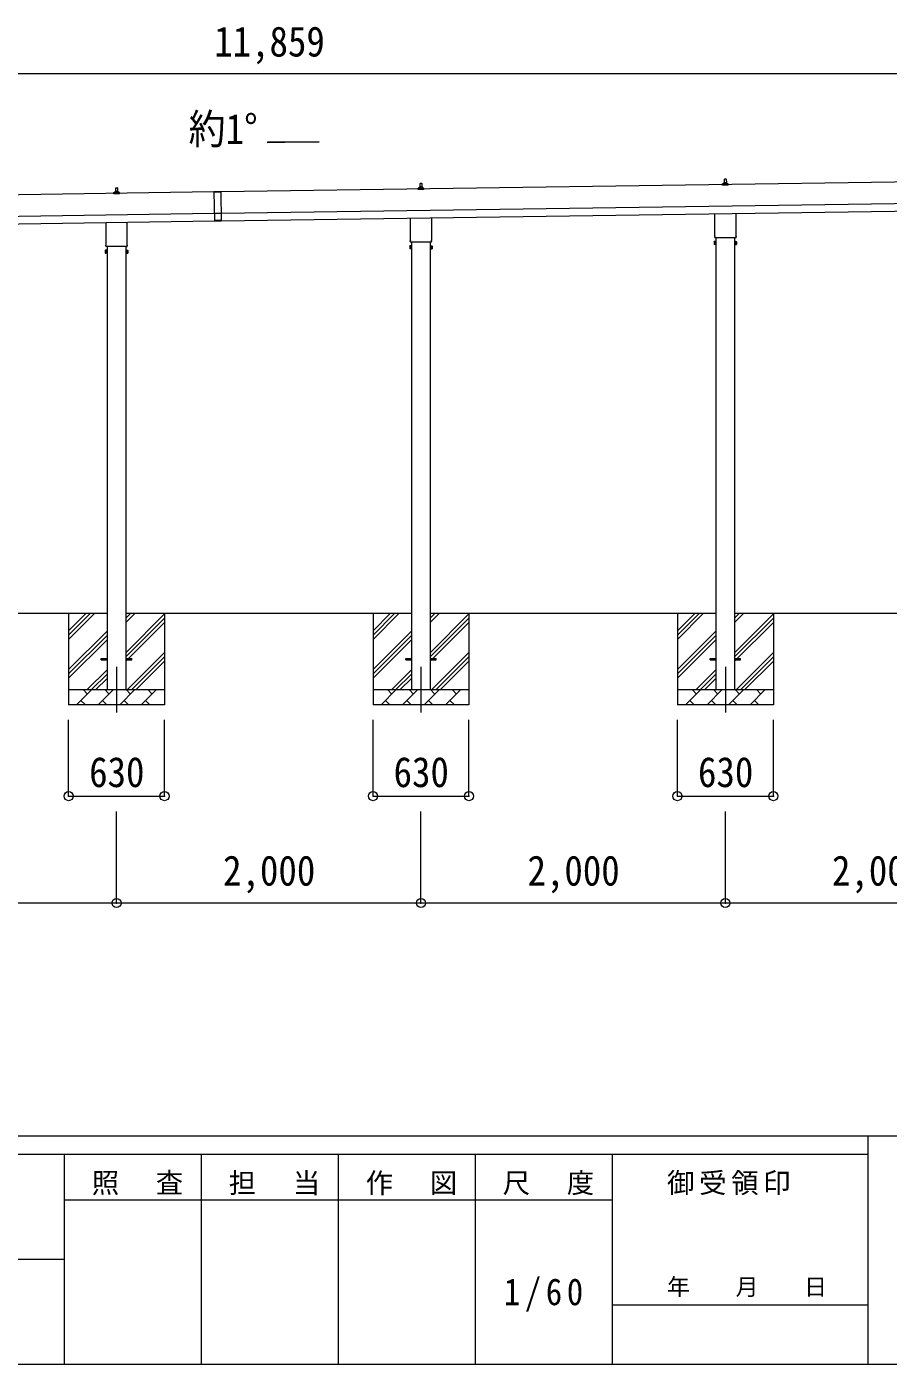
# Model space of a CAD drawing. Units: millimetres at full size, sheet at 1:60. Extents: x -16864 to 16864, y -11640 to 11640.
# Drawn here: x 5156 to 10816, y -11640 to -2858 of the extents above; entities that cross this region are included whole.
import ezdxf
from ezdxf.enums import TextEntityAlignment as Align

# ---------------------------------------------------------------- set-up
doc = ezdxf.new("R2010")
doc.units = ezdxf.units.MM
doc.header["$LTSCALE"] = 60
doc.header["$PDMODE"] = 32
doc.header["$PDSIZE"] = 60
doc.linetypes.add('CHAIN1', pattern=[8, 5, -1, 1, -1])
for name, color, linetype, lineweight in [('0-1_Defpoints', 7, 'CHAIN1', 9), ('0-2_TEXT1', 4, 'Continuous', 9), ('0-3_SHAPE', 7, 'Continuous', 9), ('0-7_PARTS2', 7, 'Continuous', 9), ('0-8_TABLE1', 6, 'Continuous', 9), ('F-0', 7, 'Continuous', 9)]:
    doc.layers.add(name, color=color, linetype=linetype, lineweight=lineweight)
doc.styles.add('ＭＳ ゴシック', font='')
doc.styles.get('ＭＳ ゴシック').set_extended_font_data('MS Gothic')

msp = doc.modelspace()

# ---------------------------------------------------------------- linework, layer by layer
at = {"layer": '0-1_Defpoints'}
for p, q in [((5745.59, -7060.72), (5745.59, -7409.72)), ((7745.59, -7060.72), (7745.59, -7409.72)), ((9745.59, -7060.72), (9745.59, -7409.72))]:
    msp.add_line(p, q, dxfattribs=at)
at = {"layer": '0-2_TEXT1'}
for p, q in [((7076.42, -3614.89), (6740.42, -3619.69)), ((12641.27, -3853.66), (6430.65, -3942.39)), ((9739.9, -3882.18), (9740.62, -3858.65)), ((9741.62, -3857.68), (9750.17, -3857.68)), ((9751.17, -3858.65), (9751.9, -3882.18)), ((6385.66, -3943.03), (850.19, -4022.11)), ((5727.65, -3954.82), (5727.65, -3947.11)), ((5728.03, -3946.32), (5763.76, -3946.32)), ((5728.41, -3946.14), (5735.13, -3944.51)), ((5735.51, -3944.32), (5756.28, -3944.32)), ((5735.9, -3943.53), (5735.9, -3939.32)), ((5736.9, -3939.32), (5754.9, -3939.32)), ((5739.9, -3939.32), (5740.62, -3915.8)), ((5741.62, -3914.82), (5750.17, -3914.82)), ((5751.17, -3915.8), (5751.9, -3939.32)), ((5755.9, -3943.53), (5755.9, -3939.32)), ((5763.38, -3946.14), (5756.66, -3944.51)), ((5764.15, -3954.82), (5764.15, -3947.11)), ((6385.64, -3942.03), (6430.64, -3941.39)), ((6385.64, -3942.03), (6388.39, -4134.51)), ((6430.65, -3942.39), (6385.66, -3943.03)), ((6430.64, -3941.39), (6433.39, -4133.87)), ((7727.65, -3926.25), (7727.65, -3918.54)), ((7764.15, -3926.25), (7727.65, -3926.25)), ((7728.03, -3917.75), (7763.76, -3917.75)), ((7728.41, -3917.56), (7735.13, -3915.94)), ((7735.51, -3915.75), (7756.28, -3915.75)), ((7735.9, -3914.96), (7735.9, -3910.75)), ((7736.9, -3910.75), (7754.9, -3910.75)), ((7739.9, -3910.75), (7740.62, -3887.23)), ((7741.62, -3886.25), (7750.17, -3886.25)), ((7751.17, -3887.23), (7751.9, -3910.75)), ((7755.9, -3914.96), (7755.9, -3910.75)), ((7763.38, -3917.56), (7756.66, -3915.94)), ((7764.15, -3926.25), (7764.15, -3918.54)), ((9727.65, -3897.68), (9727.65, -3889.97)), ((9764.15, -3897.68), (9727.65, -3897.68)), ((9728.03, -3889.18), (9763.76, -3889.18)), ((9728.41, -3888.99), (9735.13, -3887.36)), ((9735.51, -3887.18), (9756.28, -3887.18)), ((9735.9, -3886.39), (9735.9, -3882.18)), ((9736.9, -3882.18), (9754.9, -3882.18)), ((9755.9, -3886.39), (9755.9, -3882.18)), ((9763.38, -3888.99), (9756.66, -3887.36)), ((9764.15, -3897.68), (9764.15, -3889.97)), ((5764.15, -3954.82), (5727.65, -3954.82)), ((6432.65, -4082.37), (12643.27, -3993.65)), ((852.19, -4162.09), (6387.66, -4083.01)), ((6432.67, -4083.37), (6387.67, -4084.01)), ((6433.37, -4132.37), (12643.99, -4043.64)), ((7677.29, -4260.24), (7677.29, -4114.6)), ((7813.89, -4112.65), (7813.89, -4260.24)), ((9677.29, -4231.67), (9677.29, -4086.03)), ((9813.89, -4084.07), (9813.89, -4231.67)), ((852.91, -4212.09), (6388.37, -4133.01)), ((5677.29, -4288.81), (5677.29, -4143.17)), ((5813.89, -4141.22), (5813.89, -4288.81)), ((6433.32, -4128.87), (6388.32, -4129.51)), ((6433.39, -4133.87), (6388.39, -4134.51)), ((5675.59, -4297.58), (5675.59, -4292.08)), ((5813.53, -4301.08), (5677.65, -4301.08)), ((5683.09, -4301.08), (5683.09, -7210.72)), ((5808.09, -7210.72), (5808.09, -4301.08)), ((5815.59, -4292.08), (5815.59, -4297.58)), ((7671.59, -4298.51), (7672.35, -4297.19)), ((7671.59, -4298.51), (7671.59, -4315.51)), ((7678.59, -4302.1), (7672.35, -4302.1)), ((7675.59, -4269.01), (7675.59, -4263.51)), ((7813.53, -4272.51), (7677.65, -4272.51)), ((7683.09, -4272.51), (7683.09, -7210.72)), ((7808.09, -7210.72), (7808.09, -4272.51)), ((7812.59, -4302.1), (7818.83, -4302.1)), ((7815.59, -4263.51), (7815.59, -4269.01)), ((7819.59, -4298.51), (7818.83, -4297.19)), ((7819.59, -4298.51), (7819.59, -4315.51)), ((9671.59, -4269.94), (9672.35, -4268.62)), ((9671.59, -4269.94), (9671.59, -4286.94)), ((9671.59, -4286.94), (9672.35, -4288.25)), ((9678.59, -4273.53), (9672.35, -4273.53)), ((9678.59, -4283.35), (9672.35, -4283.35)), ((9678.59, -4288.25), (9672.35, -4288.25)), ((9675.59, -4240.44), (9675.59, -4234.94)), ((9813.53, -4243.94), (9677.65, -4243.94)), ((9681.09, -4287.64), (9678.59, -4287.64)), ((9683.09, -4243.94), (9683.09, -7210.72)), ((9808.09, -7210.72), (9808.09, -4243.94)), ((9810.09, -4287.64), (9812.59, -4287.64)), ((9812.59, -4273.53), (9818.83, -4273.53)), ((9812.59, -4283.35), (9818.83, -4283.35)), ((9812.59, -4288.25), (9818.83, -4288.25)), ((9815.59, -4234.94), (9815.59, -4240.44)), ((9819.59, -4269.94), (9818.83, -4268.62)), ((9819.59, -4286.94), (9818.83, -4288.25)), ((9819.59, -4269.94), (9819.59, -4286.94)), ((5671.59, -4327.08), (5672.35, -4325.77)), ((5671.59, -4327.08), (5671.59, -4344.08)), ((5671.59, -4344.08), (5672.35, -4345.4)), ((5678.59, -4330.67), (5672.35, -4330.67)), ((5678.59, -4340.49), (5672.35, -4340.49)), ((5678.59, -4345.4), (5672.35, -4345.4)), ((5681.09, -4344.78), (5678.59, -4344.78)), ((5810.09, -4344.78), (5812.59, -4344.78)), ((5812.59, -4330.67), (5818.83, -4330.67)), ((5812.59, -4340.49), (5818.83, -4340.49)), ((5812.59, -4345.4), (5818.83, -4345.4)), ((5819.59, -4327.08), (5818.83, -4325.77)), ((5819.59, -4344.08), (5818.83, -4345.4)), ((5819.59, -4327.08), (5819.59, -4344.08)), ((7671.59, -4315.51), (7672.35, -4316.82)), ((7678.59, -4311.92), (7672.35, -4311.92)), ((7678.59, -4316.82), (7672.35, -4316.82)), ((7681.09, -4316.21), (7678.59, -4316.21)), ((7810.09, -4316.21), (7812.59, -4316.21)), ((7812.59, -4311.92), (7818.83, -4311.92)), ((7812.59, -4316.82), (7818.83, -4316.82)), ((7819.59, -4315.51), (7818.83, -4316.82)), ((5645.59, -7006.22), (5683.09, -7006.22)), ((5645.59, -7015.22), (5645.59, -7006.22)), ((5645.59, -7006.22), (5683.09, -7006.22)), ((5645.59, -7015.22), (5645.59, -7006.22)), ((5645.59, -7015.22), (5683.09, -7015.22)), ((5645.59, -7015.22), (5683.09, -7015.22)), ((5808.09, -7006.22), (5845.59, -7006.22)), ((5808.09, -7006.22), (5845.59, -7006.22)), ((5808.09, -7015.22), (5845.59, -7015.22)), ((5808.09, -7015.22), (5845.59, -7015.22)), ((5845.59, -7015.22), (5845.59, -7006.22)), ((5845.59, -7015.22), (5845.59, -7006.22)), ((7645.59, -7006.22), (7683.09, -7006.22)), ((7645.59, -7015.22), (7645.59, -7006.22)), ((7645.59, -7006.22), (7683.09, -7006.22)), ((7645.59, -7015.22), (7645.59, -7006.22)), ((7645.59, -7015.22), (7683.09, -7015.22)), ((7645.59, -7015.22), (7683.09, -7015.22)), ((7808.09, -7006.22), (7845.59, -7006.22)), ((7808.09, -7006.22), (7845.59, -7006.22)), ((7808.09, -7015.22), (7845.59, -7015.22)), ((7808.09, -7015.22), (7845.59, -7015.22)), ((7845.59, -7015.22), (7845.59, -7006.22)), ((7845.59, -7015.22), (7845.59, -7006.22)), ((9645.59, -7006.22), (9683.09, -7006.22)), ((9645.59, -7015.22), (9645.59, -7006.22)), ((9645.59, -7006.22), (9683.09, -7006.22)), ((9645.59, -7015.22), (9645.59, -7006.22)), ((9645.59, -7015.22), (9683.09, -7015.22)), ((9645.59, -7015.22), (9683.09, -7015.22)), ((9808.09, -7006.22), (9845.59, -7006.22)), ((9808.09, -7006.22), (9845.59, -7006.22)), ((9808.09, -7015.22), (9845.59, -7015.22)), ((9808.09, -7015.22), (9845.59, -7015.22)), ((9845.59, -7015.22), (9845.59, -7006.22)), ((9845.59, -7015.22), (9845.59, -7006.22))]:
    msp.add_line(p, q, dxfattribs=at)
for points in [[(7678.59, -4316.82), (7678.59, -4297.19), (7672.35, -4297.19)], [(7678.59, -4316.21), (7678.59, -4297.81), (7681.09, -4297.81)], [(7812.59, -4316.21), (7812.59, -4297.81), (7810.09, -4297.81)], [(7812.59, -4316.82), (7812.59, -4297.19), (7818.83, -4297.19)], [(9678.59, -4288.25), (9678.59, -4268.62), (9672.35, -4268.62)], [(9678.59, -4287.64), (9678.59, -4269.24), (9681.09, -4269.24)], [(9812.59, -4287.64), (9812.59, -4269.24), (9810.09, -4269.24)], [(9812.59, -4288.25), (9812.59, -4268.62), (9818.83, -4268.62)], [(5678.59, -4345.4), (5678.59, -4325.77), (5672.35, -4325.77)], [(5678.59, -4344.78), (5678.59, -4326.38), (5681.09, -4326.38)], [(5812.59, -4344.78), (5812.59, -4326.38), (5810.09, -4326.38)], [(5812.59, -4345.4), (5812.59, -4325.77), (5818.83, -4325.77)]]:
    msp.add_lwpolyline(points, dxfattribs=at)
for points in [[(7681.09, -4317.51), (7681.09, -4296.51), (7683.09, -4296.51), (7683.09, -4317.51)], [(7810.09, -4317.51), (7810.09, -4296.51), (7808.09, -4296.51), (7808.09, -4317.51)], [(9681.09, -4288.94), (9681.09, -4267.94), (9683.09, -4267.94), (9683.09, -4288.94)], [(9810.09, -4288.94), (9810.09, -4267.94), (9808.09, -4267.94), (9808.09, -4288.94)], [(5681.09, -4346.08), (5681.09, -4325.08), (5683.09, -4325.08), (5683.09, -4346.08)], [(5810.09, -4346.08), (5810.09, -4325.08), (5808.09, -4325.08), (5808.09, -4346.08)]]:
    msp.add_lwpolyline(points, close=True, dxfattribs=at)
for centre, radius, start, end in [((9741.62, -3858.68), 1, 90, 178.60509), ((9750.17, -3858.68), 1, 1.39491, 90), ((5728.65, -3947.11), 1, 103.62699, 180), ((5734.9, -3943.53), 1, 283.62699, 0), ((5739.98, -3939.96), 4.13, 90, 171.17633), ((5736.9, -3940.32), 1, 90, 180), ((5741.62, -3915.82), 1, 90, 178.60509), ((5749.23, -3939.32), 4.83, 133.60282, 180), ((5742.56, -3939.32), 4.83, 0, 46.39718), ((5750.17, -3915.82), 1, 1.39491, 90), ((5751.81, -3939.96), 4.13, 8.82367, 90), ((5754.9, -3940.32), 1, 0, 90), ((5756.9, -3943.53), 1, 180, 256.37301), ((5763.15, -3947.11), 1, 0, 76.37301), ((7728.65, -3918.54), 1, 103.62699, 180), ((7734.9, -3914.96), 1, 283.62699, 0), ((7739.98, -3911.38), 4.13, 90, 171.17633), ((7736.9, -3911.75), 1, 90, 180), ((7741.62, -3887.25), 1, 90, 178.60509), ((7749.23, -3910.75), 4.83, 133.60282, 180), ((7742.56, -3910.75), 4.83, 0, 46.39718), ((7750.17, -3887.25), 1, 1.39491, 90), ((7751.81, -3911.38), 4.13, 8.82367, 90), ((7754.9, -3911.75), 1, 0, 90), ((7756.9, -3914.96), 1, 180, 256.37301), ((7763.15, -3918.54), 1, 0, 76.37301), ((9728.65, -3889.97), 1, 103.62699, 180), ((9734.9, -3886.39), 1, 283.62699, 0), ((9739.98, -3882.81), 4.13, 90, 171.17633), ((9736.9, -3883.18), 1, 90, 180), ((9749.23, -3882.18), 4.83, 133.60282, 180), ((9742.56, -3882.18), 4.83, 0, 46.39718), ((9751.81, -3882.81), 4.13, 8.82367, 90), ((9754.9, -3883.18), 1, 0, 90), ((9756.9, -3886.39), 1, 180, 256.37301), ((9763.15, -3889.97), 1, 0, 76.37301), ((5679.59, -4292.08), 4, 125.09963, 180), ((5679.59, -4297.58), 4, 180, 194.47751), ((5679.59, -4297.58), 4, 194.47751, 241.04498), ((5811.59, -4297.58), 4, 298.95502, 345.52249), ((5811.59, -4292.08), 4, 0, 54.90037), ((5811.59, -4297.58), 4, 345.52249, 0), ((7675.93, -4299.65), 4.34, 145.61575, 214.38425), ((7687.83, -4307.01), 16.24, 162.41205, 197.58795), ((7679.59, -4263.51), 4, 125.09963, 180), ((7679.59, -4269.01), 4, 180, 194.47751), ((7679.59, -4269.01), 4, 194.47751, 241.04498), ((7811.59, -4269.01), 4, 298.95502, 345.52249), ((7811.59, -4263.51), 4, 0, 54.90037), ((7811.59, -4269.01), 4, 345.52249, 0), ((7815.24, -4299.65), 4.34, 325.61575, 34.38425), ((7803.35, -4307.01), 16.24, 342.41205, 17.58795), ((9675.93, -4271.08), 4.34, 145.61575, 214.38425), ((9687.83, -4278.44), 16.24, 162.41205, 197.58795), ((9675.93, -4285.8), 4.34, 145.61575, 214.38425), ((9679.59, -4234.94), 4, 125.09963, 180), ((9679.59, -4240.44), 4, 180, 194.47751), ((9679.59, -4240.44), 4, 194.47751, 241.04498), ((9811.59, -4240.44), 4, 298.95502, 345.52249), ((9811.59, -4234.94), 4, 0, 54.90037), ((9811.59, -4240.44), 4, 345.52249, 0), ((9815.24, -4271.08), 4.34, 325.61575, 34.38425), ((9803.35, -4278.44), 16.24, 342.41205, 17.58795), ((9815.24, -4285.8), 4.34, 325.61575, 34.38425), ((5675.93, -4328.22), 4.34, 145.61575, 214.38425), ((5687.83, -4335.58), 16.24, 162.41205, 197.58795), ((5675.93, -4342.94), 4.34, 145.61575, 214.38425), ((5815.24, -4328.22), 4.34, 325.61575, 34.38425), ((5803.35, -4335.58), 16.24, 342.41205, 17.58795), ((5815.24, -4342.94), 4.34, 325.61575, 34.38425), ((7675.93, -4314.37), 4.34, 145.61575, 214.38425), ((7815.24, -4314.37), 4.34, 325.61575, 34.38425)]:
    msp.add_arc(centre, radius, start, end, dxfattribs=at)
at = {"layer": '0-3_SHAPE'}
for p, q in [((5683.09, -6710.72), (3808.09, -6710.72)), ((5430.59, -6710.72), (5430.59, -7310.72)), ((5430.59, -6824.21), (5544.07, -6710.72)), ((5430.59, -6852.49), (5572.36, -6710.72)), ((5430.59, -6880.77), (5600.64, -6710.72)), ((7683.09, -6710.72), (5808.09, -6710.72)), ((5808.09, -6739.55), (5836.91, -6710.72)), ((5808.09, -6767.83), (5865.2, -6710.72)), ((5808.09, -6965.82), (6060.59, -6713.32)), ((5808.09, -6994.11), (6060.59, -6741.61)), ((6060.59, -6710.72), (6060.59, -7310.72)), ((7430.59, -6710.72), (7430.59, -7310.72)), ((7430.59, -6824.21), (7544.07, -6710.72)), ((7430.59, -6852.49), (7572.36, -6710.72)), ((7430.59, -6880.77), (7600.64, -6710.72)), ((9683.09, -6710.72), (7808.09, -6710.72)), ((7808.09, -6739.55), (7836.91, -6710.72)), ((7808.09, -6767.83), (7865.2, -6710.72)), ((7808.09, -6965.82), (8060.59, -6713.32)), ((7808.09, -6994.11), (8060.59, -6741.61)), ((8060.59, -6710.72), (8060.59, -7310.72)), ((9430.59, -6710.72), (9430.59, -7310.72)), ((9430.59, -6824.21), (9544.07, -6710.72)), ((9430.59, -6852.49), (9572.36, -6710.72)), ((9430.59, -6880.77), (9600.64, -6710.72)), ((11683.09, -6710.72), (9808.09, -6710.72)), ((9808.09, -6739.55), (9836.91, -6710.72)), ((9808.09, -6767.83), (9865.2, -6710.72)), ((9808.09, -6965.82), (10060.59, -6713.32)), ((9808.09, -6994.11), (10060.59, -6741.61)), ((10060.59, -6710.72), (10060.59, -7310.72)), ((5430.59, -7078.76), (5683.09, -6826.26)), ((5808.09, -7022.39), (6060.59, -6769.89)), ((7430.59, -7078.76), (7683.09, -6826.26)), ((7808.09, -7022.39), (8060.59, -6769.89)), ((9430.59, -7078.76), (9683.09, -6826.26)), ((9808.09, -7022.39), (10060.59, -6769.89)), ((5430.59, -7107.05), (5683.09, -6854.55)), ((5430.59, -7135.33), (5683.09, -6882.83)), ((7430.59, -7107.05), (7683.09, -6854.55)), ((7430.59, -7135.33), (7683.09, -6882.83)), ((9430.59, -7107.05), (9683.09, -6854.55)), ((9430.59, -7135.33), (9683.09, -6882.83)), ((5817.75, -7210.72), (6060.59, -6967.88)), ((5846.03, -7210.72), (6060.59, -6996.16)), ((5874.31, -7210.72), (6060.59, -7024.45)), ((7817.75, -7210.72), (8060.59, -6967.88)), ((7846.03, -7210.72), (8060.59, -6996.16)), ((7874.31, -7210.72), (8060.59, -7024.45)), ((9817.75, -7210.72), (10060.59, -6967.88)), ((9846.03, -7210.72), (10060.59, -6996.16)), ((9874.31, -7210.72), (10060.59, -7024.45)), ((5553.19, -7210.72), (5683.09, -7080.82)), ((5581.47, -7210.72), (5683.09, -7109.11)), ((7553.19, -7210.72), (7683.09, -7080.82)), ((7581.47, -7210.72), (7683.09, -7109.11)), ((9553.19, -7210.72), (9683.09, -7080.82)), ((9581.47, -7210.72), (9683.09, -7109.11)), ((5609.76, -7210.72), (5683.09, -7137.39)), ((7609.76, -7210.72), (7683.09, -7137.39)), ((9609.76, -7210.72), (9683.09, -7137.39)), ((5430.59, -7210.72), (6060.59, -7210.72)), ((5483.46, -7310.72), (5583.46, -7210.72)), ((5512.01, -7282.17), (5540.56, -7310.72)), ((5554.9, -7239.28), (5526.35, -7210.72)), ((5624.88, -7310.72), (5724.88, -7210.72)), ((5653.43, -7282.17), (5681.98, -7310.72)), ((5696.32, -7239.28), (5667.77, -7210.72)), ((5766.3, -7310.72), (5866.3, -7210.72)), ((5794.85, -7282.17), (5823.41, -7310.72)), ((5837.75, -7239.28), (5809.19, -7210.72)), ((5907.72, -7310.72), (6007.72, -7210.72)), ((5936.27, -7282.17), (5964.83, -7310.72)), ((5979.17, -7239.28), (5950.61, -7210.72)), ((7430.59, -7210.72), (8060.59, -7210.72)), ((7483.46, -7310.72), (7583.46, -7210.72)), ((7512.01, -7282.17), (7540.56, -7310.72)), ((7554.9, -7239.28), (7526.35, -7210.72)), ((7624.88, -7310.72), (7724.88, -7210.72)), ((7653.43, -7282.17), (7681.98, -7310.72)), ((7696.32, -7239.28), (7667.77, -7210.72)), ((7766.3, -7310.72), (7866.3, -7210.72)), ((7794.85, -7282.17), (7823.41, -7310.72)), ((7837.75, -7239.28), (7809.19, -7210.72)), ((7907.72, -7310.72), (8007.72, -7210.72)), ((7936.27, -7282.17), (7964.83, -7310.72)), ((7979.17, -7239.28), (7950.61, -7210.72)), ((9430.59, -7210.72), (10060.59, -7210.72)), ((9483.46, -7310.72), (9583.46, -7210.72)), ((9512.01, -7282.17), (9540.56, -7310.72)), ((9554.9, -7239.28), (9526.35, -7210.72)), ((9624.88, -7310.72), (9724.88, -7210.72)), ((9653.43, -7282.17), (9681.98, -7310.72)), ((9696.32, -7239.28), (9667.77, -7210.72)), ((9766.3, -7310.72), (9866.3, -7210.72)), ((9794.85, -7282.17), (9823.41, -7310.72)), ((9837.75, -7239.28), (9809.19, -7210.72)), ((9907.72, -7310.72), (10007.72, -7210.72)), ((9936.27, -7282.17), (9964.83, -7310.72)), ((9979.17, -7239.28), (9950.61, -7210.72)), ((6060.59, -7310.72), (5430.59, -7310.72)), ((8060.59, -7310.72), (7430.59, -7310.72)), ((10060.59, -7310.72), (9430.59, -7310.72))]:
    msp.add_line(p, q, dxfattribs=at)
at = {"layer": '0-7_PARTS2', "color": 4}
for p, q in [((6740.42, -3619.69), (6740.42, -3614.89)), ((6740.42, -3614.89), (7076.42, -3614.89))]:
    msp.add_line(p, q, dxfattribs=at)
at = {"layer": '0-8_TABLE1'}
for p, q in [((12676.59, -3168.08), (817.59, -3168.08)), ((5430.59, -7909.72), (5430.59, -7409.72)), ((6060.59, -7909.72), (6060.59, -7409.72)), ((7430.59, -7909.72), (7430.59, -7409.72)), ((8060.59, -7909.72), (8060.59, -7409.72)), ((9430.59, -7909.72), (9430.59, -7409.72)), ((10060.59, -7909.72), (10060.59, -7409.72)), ((5430.59, -7909.72), (6060.59, -7909.72)), ((7430.59, -7909.72), (8060.59, -7909.72)), ((9430.59, -7909.72), (10060.59, -7909.72)), ((5745.59, -8611.72), (5745.59, -8011.72)), ((7745.59, -8611.72), (7745.59, -8011.72)), ((9745.59, -8611.72), (9745.59, -8011.72)), ((5745.59, -8611.72), (3745.59, -8611.72)), ((7745.59, -8611.72), (5745.59, -8611.72)), ((9745.59, -8611.72), (7745.59, -8611.72)), ((11745.59, -8611.72), (9745.59, -8611.72))]:
    msp.add_line(p, q, dxfattribs=at)
for p in [(5430.59, -7909.72), (6060.59, -7909.72), (7430.59, -7909.72), (8060.59, -7909.72), (9430.59, -7909.72), (10060.59, -7909.72), (5745.59, -8611.72), (7745.59, -8611.72), (9745.59, -8611.72)]:
    msp.add_point(p, dxfattribs=at)
at = {"layer": 'F-0', "color": 5, "lineweight": 5}
for p, q in [((-16864.12, -10140), (16015.88, -10140)), ((10682.37, -10140), (10682.37, -11640)), ((-16864.12, -10260), (10682.37, -10260)), ((5402.37, -10260), (5402.37, -11640)), ((6302.37, -10260), (6302.37, -11640)), ((7202.37, -10260), (7202.37, -11640)), ((8102.36, -10260), (8102.36, -11640)), ((9002.37, -10260), (9002.37, -11640)), ((5402.37, -10560), (9002.37, -10560)), ((-6897.63, -10950), (5402.37, -10950)), ((9002.37, -11250), (10682.37, -11250)), ((-16864.12, -11640), (16015.88, -11640))]:
    msp.add_line(p, q, dxfattribs=at)

# ---------------------------------------------------------------- texts
at = {"layer": '0-7_PARTS2', "style": 'ＭＳ ゴシック', "width": 0.9}
msp.add_text('約1°', height=197.9, dxfattribs=at).set_placement((6219.34, -3687.45), align=Align.BOTTOM_LEFT)
at = {"layer": '0-8_TABLE1', "color": 7, "style": 'ＭＳ ゴシック', "width": 0.9}
for s, p in [('11,859', (6387.09, -3113.08)), ('630', (5565.59, -7909.72)), ('630', (7565.59, -7909.72)), ('630', (9565.59, -7909.72)), ('2,000', (6445.59, -8556.72)), ('2,000', (8445.59, -8556.72)), ('2,000', (10445.59, -8556.72))]:
    msp.add_text(s, height=197.9, dxfattribs=at).set_placement(p, align=Align.BOTTOM_LEFT)
at = {"layer": 'F-0', "style": 'ＭＳ ゴシック'}
msp.add_text('年\u3000\u3000月\u3000\u3000日', height=110, dxfattribs=at).set_placement((9362.37, -11220), align=Align.BOTTOM_LEFT)
at = {"layer": 'F-0', "attachment_point": 7, "style": 'ＭＳ ゴシック'}
for s, insert, char_height in [('\\T1.17;照\u3000査', (5582.37, -10530), 132), ('\\T1.17;担\u3000当', (6482.37, -10530), 132), ('\\T1.17;作\u3000図', (7382.37, -10530), 132), ('\\T1.17;尺\u3000度', (8282.37, -10530), 132), ('\\T1.17;御受領印', (9362.37, -10530), 132), ('\\T1.28;\\W0.9;1/60', (8289.87, -11295), 176)]:
    msp.add_mtext(s, dxfattribs=dict(at, insert=insert, char_height=char_height))

doc.saveas('drawing.dxf')
